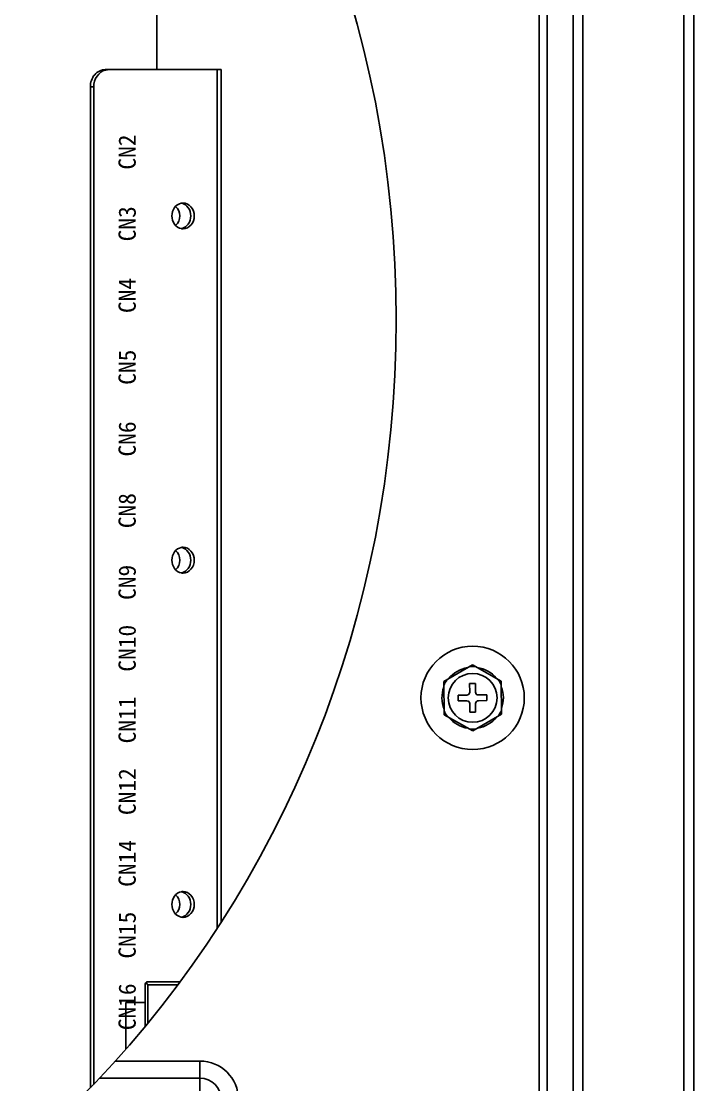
# Model space of a CAD drawing. Extents: x 59521 to 184406, y -1257 to 56672.
# Drawn here: x 80655 to 80772.1, y 13989.1 to 14174.5 of the extents above; entities that cross this region are included whole.
import ezdxf

# ---------------------------------------------------------------- set-up
doc = ezdxf.new("R2010")
doc.units = 0
doc.header["$MEASUREMENT"] = 0
doc.layers.get('0').update_dxf_attribs({"linetype": 'CONTINUOUS'})
for name, color, linetype in [('2401-01144-S-M6-16HWM_0', 7, 'CONTINUOUS'), ('4215-19371_3_0', 7, 'CONTINUOUS'), ('4215-19375_1_0', 7, 'CONTINUOUS'), ('4215-19912_1_0', 7, 'CONTINUOUS'), ('DEFAULT-23093_0', 7, 'CONTINUOUS'), ('DEFAULT-7701_0', 7, 'CONTINUOUS')]:
    doc.layers.add(name, color=color, linetype=linetype)
doc.styles.get("Standard").update_dxf_attribs({"font": '', "height": 60})
doc.styles.get('Standard').set_extended_font_data('SimSun')

# ---------------------------------------------------------------- blocks, each defined once
blk = doc.blocks.new('A$C2059127E')
at = {"color": 87}
for p, q in [((1564.75, 175.71), (1550.04, 175.71)), ((1564.75, 172.73), (1547.3, 172.73))]:
    blk.add_line(p, q, dxfattribs=at)
blk.add_ellipse((1420.13, 304.92), major_axis=(0, 188.03), ratio=0.950994, dxfattribs=at)
at = {"layer": '2401-01144-S-M6-16HWM_0', "color": 87, "linetype": 'Continuous'}
for p, q in [((1607.22, 241.84), (1612.2, 244.77)), ((1607.22, 241.84), (1612.2, 244.77)), ((1612.2, 244.77), (1617.22, 241.93)), ((1612.2, 244.77), (1617.22, 241.93)), ((1607.28, 236.07), (1607.22, 241.84)), ((1607.28, 236.07), (1607.22, 241.84)), ((1612.73, 241.5), (1611.73, 241.5)), ((1611.73, 241.5), (1611.74, 240)), ((1612.73, 241.5), (1611.73, 241.5)), ((1611.73, 241.5), (1611.74, 240)), ((1612.74, 240), (1612.73, 241.5)), ((1612.74, 240), (1612.73, 241.5)), ((1617.28, 236.16), (1617.22, 241.93)), ((1617.28, 236.16), (1617.22, 241.93)), ((1611.25, 239.49), (1609.75, 239.48)), ((1611.25, 239.49), (1609.75, 239.48)), ((1609.75, 239.48), (1609.75, 238.48)), ((1609.75, 239.48), (1609.75, 238.48)), ((1614.75, 239.52), (1613.25, 239.51)), ((1614.75, 239.52), (1613.25, 239.51)), ((1614.75, 238.52), (1614.75, 239.52)), ((1614.75, 238.52), (1614.75, 239.52)), ((1609.75, 238.48), (1611.25, 238.49)), ((1609.75, 238.48), (1611.25, 238.49)), ((1611.76, 238), (1611.77, 236.5)), ((1611.76, 238), (1611.77, 236.5)), ((1612.77, 236.5), (1612.76, 238)), ((1612.77, 236.5), (1612.76, 238)), ((1613.25, 238.51), (1614.75, 238.52)), ((1613.25, 238.51), (1614.75, 238.52)), ((1607.28, 236.07), (1612.3, 233.23)), ((1607.28, 236.07), (1612.3, 233.23)), ((1611.77, 236.5), (1612.77, 236.5)), ((1611.77, 236.5), (1612.77, 236.5)), ((1612.3, 233.23), (1617.28, 236.16)), ((1612.3, 233.23), (1617.28, 236.16))]:
    blk.add_line(p, q, dxfattribs=at)
for radius in [9, 9, 4.25, 4.25]:
    blk.add_circle((1612.25, 239), radius, dxfattribs=at)
for centre, radius, start, end in [((1612.25, 239), 5.35, 99.6691, 141.3485), ((1612.25, 239), 5.35, 99.6691, 141.3485), ((1612.25, 239), 5.47, 84.5164, 96.5013), ((1612.25, 239), 5.47, 84.5164, 96.5013), ((1612.25, 239), 5.35, 39.6691, 81.3485), ((1612.25, 239), 5.35, 39.6691, 81.3485), ((1612.25, 239), 5.47, 144.5164, 156.5013), ((1612.25, 239), 5.47, 144.5164, 156.5013), ((1612.25, 239), 5.47, 24.5164, 36.5013), ((1612.25, 239), 5.47, 24.5164, 36.5013), ((1612.25, 239), 5.35, 159.6691, 201.3485), ((1612.25, 239), 5.35, 159.6691, 201.3485), ((1611.24, 239.99), 0.5, 270.5088, 0.5088), ((1611.24, 239.99), 0.5, 270.5088, 0.5088), ((1613.24, 240.01), 0.5, 180.5088, 270.5088), ((1613.24, 240.01), 0.5, 180.5088, 270.5088), ((1612.25, 239), 5.35, 339.6691, 21.3485), ((1612.25, 239), 5.35, 339.6691, 21.3485), ((1611.26, 237.99), 0.5, 0.5088, 90.5088), ((1611.26, 237.99), 0.5, 0.5088, 90.5088), ((1613.26, 238.01), 0.5, 90.5088, 180.5088), ((1613.26, 238.01), 0.5, 90.5088, 180.5088), ((1612.25, 239), 5.47, 204.5164, 216.5013), ((1612.25, 239), 5.47, 204.5164, 216.5013), ((1612.25, 239), 5.35, 219.6691, 261.3485), ((1612.25, 239), 5.35, 219.6691, 261.3485), ((1612.25, 239), 5.35, 279.6691, 321.3485), ((1612.25, 239), 5.35, 279.6691, 321.3485), ((1612.25, 239), 5.47, 324.5164, 336.5013), ((1612.25, 239), 5.47, 324.5164, 336.5013), ((1612.25, 239), 5.47, 264.5164, 276.5013), ((1612.25, 239), 5.47, 264.5164, 276.5013)]:
    blk.add_arc(centre, radius, start, end, dxfattribs=at)
at = {"layer": '4215-19371_3_0', "color": 87, "linetype": 'Continuous'}
for p, q in [((1623.85, 1096.5), (1623.85, 101)), ((1625.25, 1096.5), (1625.25, 101)), ((1625.25, 1096.5), (1625.25, 101)), ((1623.85, 1095.1), (1623.85, 102.4)), ((1564.75, 162.29), (1564.75, 175.71))]:
    blk.add_line(p, q, dxfattribs=at)
for radius in [6.71, 3.73]:
    blk.add_arc((1564.75, 169), radius, 270, 90, dxfattribs=at)
at = {"layer": '4215-19375_1_0', "color": 87, "linetype": 'Continuous'}
for p, q in [((1649.05, 101), (1649.05, 2114)), ((1650.75, 101), (1650.75, 2114)), ((1629.75, 101), (1629.75, 2082)), ((1631.45, 103.2), (1631.45, 2082))]:
    blk.add_line(p, q, dxfattribs=at)
at = {"layer": '4215-19912_1_0', "color": 87, "linetype": 'Continuous'}
for p, q in [((1557.25, 348.5), (1557.25, 411.5)), ((1548.27, 348.5), (1548.87, 348.5)), ((1568.43, 348.5), (1548.87, 348.5)), ((1567.73, 198.76), (1567.73, 348.5)), ((1568.43, 199.85), (1568.43, 348.5)), ((1545.67, 345.5), (1546.27, 345.5)), ((1545.67, 345.5), (1545.67, 171.02)), ((1546.27, 345.5), (1546.27, 171.64))]:
    blk.add_line(p, q, dxfattribs=at)
for centre, radius, start, end in [((1548.87, 346.22), 2.28, 90.0596, 104.7077), ((1559, 323), 2.25, 312.2988, 47.7012), ((1561.82, 323.55), 1.7, 90.0231, 100.2313), ((1561.21, 323.54), 1.71, 77.0636, 79.7706), ((1561.82, 322.45), 1.7, 259.7687, 269.9769), ((1561.21, 322.46), 1.71, 280.2294, 282.9364), ((1561.82, 263.55), 1.7, 90.0231, 100.2313), ((1561.21, 263.54), 1.71, 77.0636, 79.7706), ((1559, 263), 2.25, 312.2988, 47.7012), ((1561.82, 262.45), 1.7, 259.7687, 269.9769), ((1561.21, 262.46), 1.71, 280.2294, 282.9364), ((1559, 203), 2.25, 312.2988, 47.7012), ((1561.82, 203.55), 1.7, 90.0231, 100.2313), ((1561.21, 203.54), 1.71, 77.0636, 79.7706), ((1561.82, 202.45), 1.7, 259.7687, 269.9769), ((1561.21, 202.46), 1.71, 280.2294, 282.9364)]:
    blk.add_arc(centre, radius, start, end, dxfattribs=at)
for points, knots in [([(1545.67, 345.5), (1545.67, 346.25), (1546.13, 347.75), (1547.59, 348.5), (1548.27, 348.5)], [0, 0, 0, 0, 0.525318, 1, 1, 1, 1]), ([(1548.29, 348.43), (1547.71, 348.27), (1546.62, 347.44), (1546.27, 346.15), (1546.27, 345.5)], [0, 0, 0, 0, 0.478758, 1, 1, 1, 1]), ([(1561.51, 325.22), (1561.05, 325.14), (1560.16, 324.53), (1559.87, 323.51), (1559.87, 323)], [0, 0, 0, 0, 0.477388, 1, 1, 1, 1]), ([(1563.16, 323), (1563.16, 323.5), (1562.89, 324.48), (1562.04, 325.1), (1561.6, 325.21)], [0, 0, 0, 0, 0.521795, 1, 1, 1, 1]), ([(1563.76, 323), (1563.76, 323.56), (1563.42, 324.69), (1562.32, 325.25), (1561.82, 325.25)], [0, 0, 0, 0, 0.525319, 1, 1, 1, 1]), ([(1559.87, 323), (1559.87, 322.49), (1560.16, 321.47), (1561.05, 320.86), (1561.51, 320.78)], [0, 0, 0, 0, 0.522612, 1, 1, 1, 1]), ([(1561.6, 320.79), (1562.04, 320.9), (1562.89, 321.52), (1563.16, 322.5), (1563.16, 323)], [0, 0, 0, 0, 0.478205, 1, 1, 1, 1]), ([(1561.82, 320.75), (1562.32, 320.75), (1563.42, 321.31), (1563.76, 322.44), (1563.76, 323)], [0, 0, 0, 0, 0.474681, 1, 1, 1, 1]), ([(1561.51, 265.22), (1561.05, 265.14), (1560.16, 264.53), (1559.87, 263.51), (1559.87, 263)], [0, 0, 0, 0, 0.477388, 1, 1, 1, 1]), ([(1563.16, 263), (1563.16, 263.5), (1562.89, 264.48), (1562.04, 265.1), (1561.6, 265.21)], [0, 0, 0, 0, 0.521795, 1, 1, 1, 1]), ([(1563.76, 263), (1563.76, 263.56), (1563.42, 264.69), (1562.32, 265.25), (1561.82, 265.25)], [0, 0, 0, 0, 0.525319, 1, 1, 1, 1]), ([(1559.87, 263), (1559.87, 262.49), (1560.16, 261.47), (1561.05, 260.86), (1561.51, 260.78)], [0, 0, 0, 0, 0.522612, 1, 1, 1, 1]), ([(1561.6, 260.79), (1562.04, 260.9), (1562.89, 261.52), (1563.16, 262.5), (1563.16, 263)], [0, 0, 0, 0, 0.478205, 1, 1, 1, 1]), ([(1561.82, 260.75), (1562.32, 260.75), (1563.42, 261.31), (1563.76, 262.44), (1563.76, 263)], [0, 0, 0, 0, 0.474681, 1, 1, 1, 1]), ([(1561.51, 205.22), (1561.05, 205.14), (1560.16, 204.53), (1559.87, 203.51), (1559.87, 203)], [0, 0, 0, 0, 0.477388, 1, 1, 1, 1]), ([(1563.16, 203), (1563.16, 203.5), (1562.89, 204.48), (1562.04, 205.1), (1561.6, 205.21)], [0, 0, 0, 0, 0.521795, 1, 1, 1, 1]), ([(1563.76, 203), (1563.76, 203.56), (1563.42, 204.69), (1562.32, 205.25), (1561.82, 205.25)], [0, 0, 0, 0, 0.525319, 1, 1, 1, 1]), ([(1559.87, 203), (1559.87, 202.49), (1560.16, 201.47), (1561.05, 200.86), (1561.51, 200.78)], [0, 0, 0, 0, 0.522612, 1, 1, 1, 1]), ([(1561.6, 200.79), (1562.04, 200.9), (1562.89, 201.52), (1563.16, 202.5), (1563.16, 203)], [0, 0, 0, 0, 0.478205, 1, 1, 1, 1]), ([(1561.82, 200.75), (1562.32, 200.75), (1563.42, 201.31), (1563.76, 202.44), (1563.76, 203)], [0, 0, 0, 0, 0.474681, 1, 1, 1, 1])]:
    blk.add_open_spline(points, degree=3, knots=knots, dxfattribs=at)
at = {"layer": 'DEFAULT-23093_0', "color": 87, "linetype": 'Continuous'}
for p, q in [((1555.2, 185.9), (1551.85, 185.9)), ((1551.85, 185.9), (1551.85, 177.75))]:
    blk.add_line(p, q, dxfattribs=at)
at = {"layer": 'DEFAULT-7701_0', "color": 87, "linetype": 'Continuous'}
for p, q in [((1555.34, 189.35), (1555.34, 189.35)), ((1555.35, 189.36), (1555.35, 189.36)), ((1561.3, 189.5), (1555.7, 189.5)), ((1555.2, 189), (1555.2, 181.7)), ((1555.7, 189), (1560.92, 189)), ((1555.7, 182.31), (1555.7, 189))]:
    blk.add_line(p, q, dxfattribs=at)
for centre, radius, start, end in [((1555.7, 189), 0.5, 90, 180), ((1555.75, 188.97), 0.561, 135.986, 136.5113), ((1555.75, 188.97), 0.558, 136.5113, 137.0238), ((1555.72, 188.96), 0.553, 133.5375, 134.0746), ((1555.72, 188.96), 0.55, 133.0221, 133.5375)]:
    blk.add_arc(centre, radius, start, end, dxfattribs=at)
for points in [[(1555.27, 189.26), (1555.22, 189.18), (1555.2, 189.09), (1555.2, 189)], [(1555.34, 189.35), (1555.31, 189.32), (1555.29, 189.29), (1555.27, 189.26)], [(1555.34, 189.35), (1555.38, 189.32), (1555.41, 189.29), (1555.44, 189.25)], [(1555.44, 189.43), (1555.41, 189.41), (1555.37, 189.39), (1555.35, 189.36)], [(1555.44, 189.26), (1555.41, 189.29), (1555.38, 189.32), (1555.35, 189.36)], [(1555.7, 189.5), (1555.61, 189.5), (1555.52, 189.48), (1555.44, 189.43)], [(1555.7, 189), (1555.62, 189.09), (1555.53, 189.17), (1555.44, 189.26)], [(1555.44, 189.25), (1555.53, 189.17), (1555.61, 189.08), (1555.7, 189)]]:
    blk.add_open_spline(points, degree=3, dxfattribs=at)
at = {"color": 87, "char_height": 3, "width": 10.1289, "attachment_point": 1, "rotation": 90}
for s, insert in [('CN2', (1550.58, 331.07)), ('CN3', (1550.58, 318.57)), ('CN4', (1550.58, 306.07)), ('CN5', (1550.58, 293.57)), ('CN6', (1550.58, 281.07)), ('CN8', (1550.58, 268.57)), ('CN9', (1550.58, 256.07)), ('CN10', (1550.58, 243.57)), ('CN11', (1550.58, 231.07)), ('CN12', (1550.58, 218.57)), ('CN14', (1550.58, 206.07)), ('CN15', (1550.58, 193.57)), ('CN16', (1550.58, 181.07))]:
    blk.add_mtext(s, dxfattribs=dict(at, insert=insert))

msp = doc.modelspace()

# ---------------------------------------------------------------- block references
at = {"color": 3}
msp.add_blockref('A$C2059127E', (79121.361, 13817.528), dxfattribs=at)

doc.saveas('drawing.dxf')
